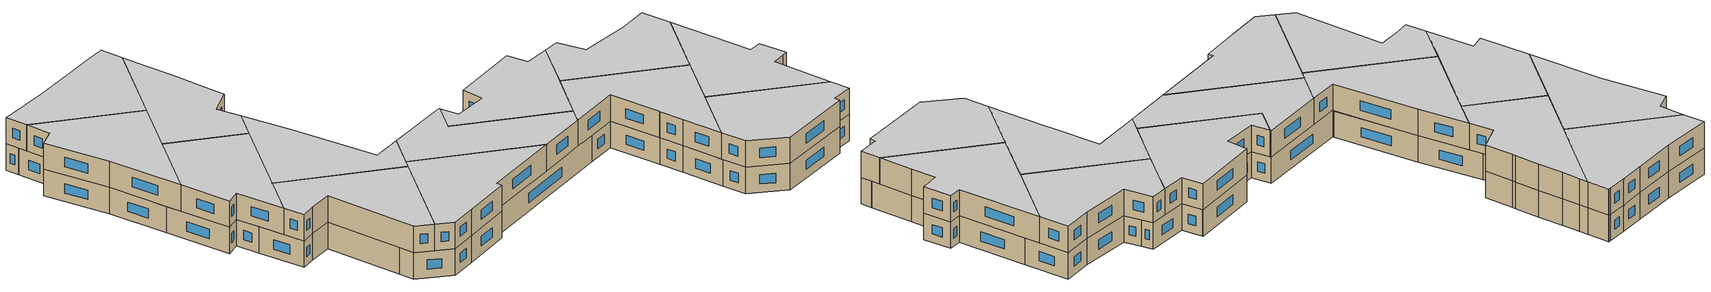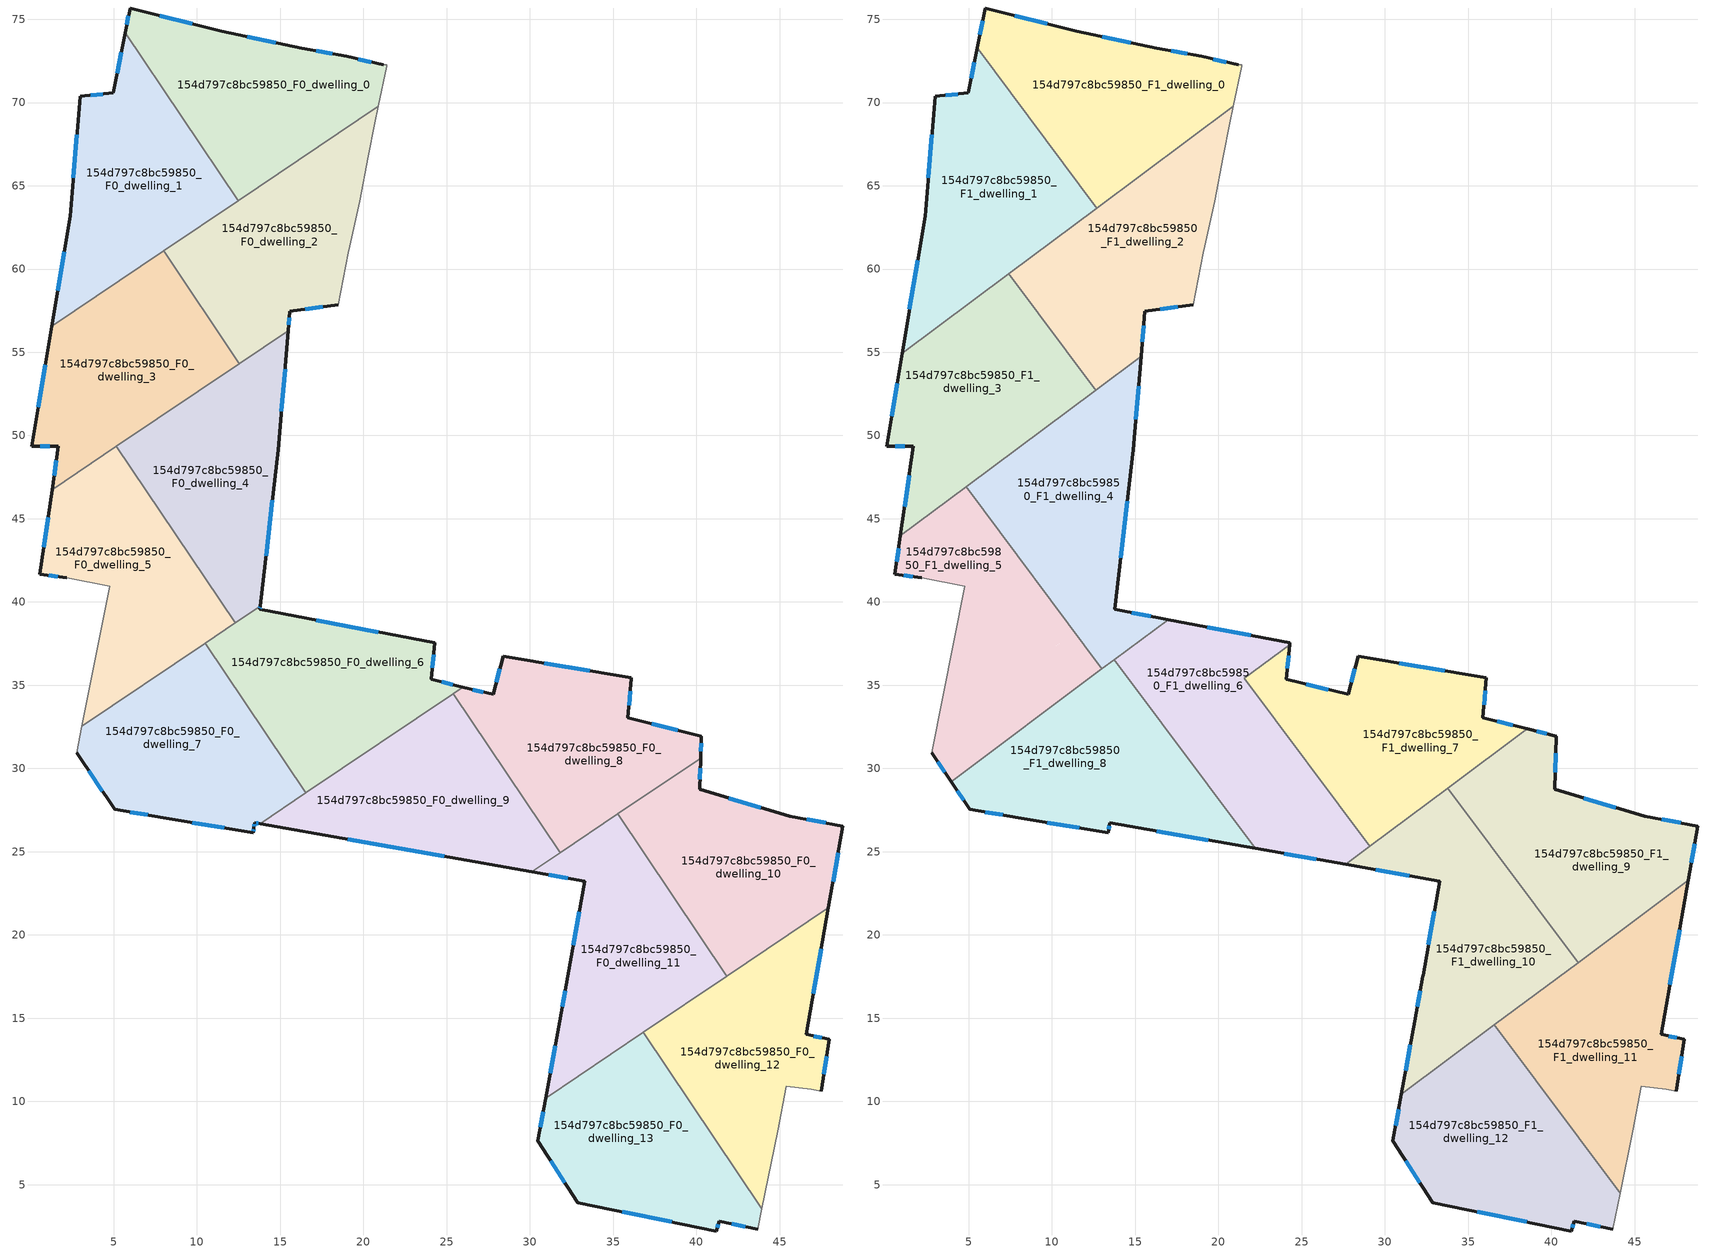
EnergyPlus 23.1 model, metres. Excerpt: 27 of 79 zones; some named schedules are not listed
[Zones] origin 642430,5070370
154d797c8bc59850_F0_dwelling_0
 floor ground (EU_floor_Construction): 21.4,72.27 21.4,72.17 20.9,69.76 12.49,64.11 5.7,74.2 5.99,75.68 11.49,74.28 16.29,73.27 18.99,72.77 21.2,72.27 z0
 wall outside (EU_wall_Construction): 21.2,72.27 18.99,72.77 16.29,73.27 11.49,74.28 5.99,75.68 5.7,74.2 z0:3
 wall adiabatic (EU_wall_Construction): 20.9,69.76 21.4,72.17 21.4,72.27 21.2,72.27 z0:3
 wall to 154d797c8bc59850_F0_dwelling_1 (EU_wall_Construction): 5.7,74.2 12.49,64.11 z0:3
 wall to 154d797c8bc59850_F0_dwelling_2 (EU_wall_Construction): 12.49,64.11 20.9,69.76 z0:3
 window (EU_Window_Construction): 5.89,75.2 5.79,74.68 / 9.72,74.73 7.76,75.23 / 14.74,73.6 13.04,73.95 / 18.12,72.93 17.16,73.11 / 20.49,72.43 19.7,72.61 z0.97:2.03
154d797c8bc59850_F0_dwelling_1
 floor ground (EU_floor_Construction): 5.7,74.2 12.49,64.11 1.28,56.56 2.38,63.17 2.98,70.37 4.98,70.57 z0
 wall outside (EU_wall_Construction): 5.7,74.2 4.98,70.57 2.98,70.37 2.38,63.17 1.28,56.56 z0:3
 wall to 154d797c8bc59850_F0_dwelling_3 (EU_wall_Construction): 1.28,56.56 8,61.08 z0:3
 wall to 154d797c8bc59850_F0_dwelling_2 (EU_wall_Construction): 8,61.08 12.49,64.11 z0:3
 window (EU_Window_Construction): 2.02,61.04 1.63,58.69 / 2.79,68.05 2.57,65.49 / 4.34,70.51 3.63,70.44 / 5.47,73.03 5.21,71.74 z0.97:2.03
154d797c8bc59850_F0_dwelling_10
 floor ground (EU_floor_Construction): 48.8,26.53 47.94,21.62 41.83,17.51 35.27,27.27 40.26,30.62 40.2,28.74 45.6,27.13 z0
 wall outside (EU_wall_Construction): 47.94,21.62 48.8,26.53 45.6,27.13 40.2,28.74 40.26,30.62 z0:3
 wall to 154d797c8bc59850_F0_dwelling_11 (EU_wall_Construction): 35.27,27.27 41.83,17.51 z0:3
 wall to 154d797c8bc59850_F0_dwelling_8 (EU_wall_Construction): 40.26,30.62 35.27,27.27 z0:3
 wall to 154d797c8bc59850_F0_dwelling_12 (EU_wall_Construction): 41.83,17.51 47.94,21.62 z0:3
 window (EU_Window_Construction): 40.22,29.34 40.24,30.01 / 43.86,27.65 41.94,28.22 / 47.77,26.72 46.63,26.94 / 48.22,23.2 48.52,24.95 z0.97:2.03
154d797c8bc59850_F0_dwelling_11
 floor ground (EU_floor_Construction): 35.27,27.27 41.83,17.51 30.95,10.19 31.79,14.83 32.29,17.53 33.29,23.23 30.11,23.79 z0
 wall outside (EU_wall_Construction): 30.11,23.79 33.29,23.23 32.29,17.53 31.79,14.83 30.95,10.19 z0:3
 wall to 154d797c8bc59850_F0_dwelling_9 (EU_wall_Construction): 31.81,24.94 30.11,23.79 z0:3
 wall to 154d797c8bc59850_F0_dwelling_13 (EU_wall_Construction): 30.95,10.19 36.82,14.14 z0:3
 wall to 154d797c8bc59850_F0_dwelling_8 (EU_wall_Construction): 35.27,27.27 31.81,24.94 z0:3
 wall to 154d797c8bc59850_F0_dwelling_12 (EU_wall_Construction): 36.82,14.14 41.83,17.51 z0:3
 window (EU_Window_Construction): 32.13,16.66 31.95,15.7 / 32.97,21.39 32.61,19.37 / 31.14,23.61 32.27,23.41 / 31.52,13.33 31.22,11.69 z0.97:2.03
154d797c8bc59850_F0_dwelling_12
 floor ground (EU_floor_Construction): 47.94,21.62 46.6,14.02 48,13.72 47.5,10.62 46.9,10.72 45.4,10.92 44.9,8.22 43.95,3.55 36.82,14.14 z0
 wall outside (EU_wall_Construction): 47.5,10.62 48,13.72 46.6,14.02 47.94,21.62 z0:3
 wall adiabatic (EU_wall_Construction): 43.95,3.55 44.9,8.22 45.4,10.92 46.9,10.72 47.5,10.62 z0:3
 wall to 154d797c8bc59850_F0_dwelling_13 (EU_wall_Construction): 36.82,14.14 43.95,3.55 z0:3
 window (EU_Window_Construction): 47.03,16.47 47.51,19.17 / 47.55,13.82 47.05,13.92 / 47.66,11.62 47.84,12.72 z0.97:2.03
154d797c8bc59850_F0_dwelling_13
 floor ground (EU_floor_Construction): 36.82,14.14 43.95,3.55 43.69,2.31 41.39,2.82 41.19,2.21 32.89,3.92 30.48,7.62 30.95,10.19 z0
 wall outside (EU_wall_Construction): 30.95,10.19 30.48,7.62 32.89,3.92 41.19,2.21 41.39,2.82 43.69,2.31 z0:3
 wall adiabatic (EU_wall_Construction): 43.69,2.31 43.95,3.55 z0:3
 window (EU_Window_Construction): 41.26,2.41 41.33,2.62 / 35.56,3.37 38.51,2.76 / 31.26,6.43 32.11,5.11 / 30.8,9.36 30.63,8.45 / 42.13,2.65 42.95,2.48 z0.97:2.03
154d797c8bc59850_F0_dwelling_2
 floor ground (EU_floor_Construction): 20.9,69.76 20.69,68.77 20.29,66.77 19.79,64.07 19.19,61.36 19.09,60.96 18.49,57.86 15.59,57.46 15.49,56.29 12.55,54.31 8,61.08 z0
 wall outside (EU_wall_Construction): 15.49,56.29 15.59,57.46 18.49,57.86 z0:3
 wall adiabatic (EU_wall_Construction): 18.49,57.86 19.09,60.96 19.19,61.36 19.79,64.07 20.29,66.77 20.69,68.77 20.9,69.76 z0:3
 wall to 154d797c8bc59850_F0_dwelling_3 (EU_wall_Construction): 8,61.08 12.55,54.31 z0:3
 wall to 154d797c8bc59850_F0_dwelling_4 (EU_wall_Construction): 12.55,54.31 15.49,56.29 z0:3
 window (EU_Window_Construction): 16.52,57.59 17.55,57.73 / 15.52,56.67 15.56,57.08 z0.97:2.03
154d797c8bc59850_F0_dwelling_3
 floor ground (EU_floor_Construction): 8,61.08 12.55,54.31 1.3,46.74 1.68,49.36 0.07,49.36 1.28,56.56 z0
 wall outside (EU_wall_Construction): 1.28,56.56 0.07,49.36 1.68,49.36 1.3,46.74 z0:3
 wall to 154d797c8bc59850_F0_dwelling_5 (EU_wall_Construction): 1.3,46.74 5.17,49.35 z0:3
 wall to 154d797c8bc59850_F0_dwelling_4 (EU_wall_Construction): 5.17,49.35 12.55,54.31 z0:3
 window (EU_Window_Construction): 1.56,48.52 1.42,47.59 / 0.59,49.36 1.16,49.36 / 0.89,54.24 0.46,51.68 z0.97:2.03
154d797c8bc59850_F0_dwelling_4
 floor ground (EU_floor_Construction): 15.49,56.29 14.89,49.16 13.81,39.75 12.3,38.74 5.17,49.35 z0
 wall outside (EU_wall_Construction): 13.81,39.75 14.89,49.16 15.49,56.29 z0:3
 wall to 154d797c8bc59850_F0_dwelling_5 (EU_wall_Construction): 5.17,49.35 12.3,38.74 z0:3
 wall to 154d797c8bc59850_F0_dwelling_6 (EU_wall_Construction): 12.3,38.74 13.81,39.75 z0:3
 window (EU_Window_Construction): 14.15,42.79 14.54,46.12 / 15.08,51.46 15.29,53.99 z0.97:2.03
154d797c8bc59850_F0_dwelling_5
 floor ground (EU_floor_Construction): 5.17,49.35 12.3,38.74 3.09,32.55 4.78,40.95 2.17,41.45 0.57,41.65 1.3,46.74 z0
 wall outside (EU_wall_Construction): 1.3,46.74 0.57,41.65 2.17,41.45 z0:3
 wall adiabatic (EU_wall_Construction): 2.17,41.45 4.78,40.95 3.09,32.55 z0:3
 wall to 154d797c8bc59850_F0_dwelling_7 (EU_wall_Construction): 3.09,32.55 10.49,37.53 z0:3
 wall to 154d797c8bc59850_F0_dwelling_6 (EU_wall_Construction): 10.49,37.53 12.3,38.74 z0:3
 window (EU_Window_Construction): 1.07,45.1 0.81,43.29 / 1.09,41.59 1.66,41.52 z0.97:2.03
154d797c8bc59850_F0_dwelling_6
 floor ground (EU_floor_Construction): 24.29,37.54 24.09,35.34 25.98,34.88 16.55,28.53 10.49,37.53 13.81,39.75 13.78,39.55 z0
 wall outside (EU_wall_Construction): 25.98,34.88 24.09,35.34 24.29,37.54 13.78,39.55 13.81,39.75 z0:3
 wall to 154d797c8bc59850_F0_dwelling_7 (EU_wall_Construction): 10.49,37.53 16.55,28.53 z0:3
 wall to 154d797c8bc59850_F0_dwelling_9 (EU_wall_Construction): 16.55,28.53 25.39,34.48 z0:3
 wall to 154d797c8bc59850_F0_dwelling_8 (EU_wall_Construction): 25.39,34.48 25.98,34.88 z0:3
 window (EU_Window_Construction): 20.9,38.19 17.17,38.9 / 24.15,36.05 24.22,36.84 / 25.37,35.03 24.7,35.2 / 13.79,39.62 13.8,39.69 z0.97:2.03
154d797c8bc59850_F0_dwelling_7
 floor ground (EU_floor_Construction): 10.49,37.53 16.55,28.53 13.8,26.68 13.48,26.74 13.43,26.43 13.38,26.14 7.97,27.04 5.07,27.54 2.77,30.95 3.09,32.55 z0
 wall outside (EU_wall_Construction): 2.77,30.95 5.07,27.54 7.97,27.04 13.38,26.14 13.43,26.43 13.48,26.74 13.8,26.68 z0:3
 wall adiabatic (EU_wall_Construction): 3.09,32.55 2.77,30.95 z0:3
 wall to 154d797c8bc59850_F0_dwelling_9 (EU_wall_Construction): 13.8,26.68 16.54,28.53 z0:3
 window (EU_Window_Construction): 13.58,26.72 13.69,26.7 / 13.44,26.53 13.46,26.64 / 13.39,26.23 13.41,26.34 / 9.72,26.75 11.63,26.43 / 6.01,27.38 7.04,27.2 / 3.51,29.85 4.33,28.64 z0.97:2.03
154d797c8bc59850_F0_dwelling_8
 floor ground (EU_floor_Construction): 36.1,35.44 36.09,35.38 35.9,33.04 40.3,31.94 40.26,30.62 31.81,24.94 25.39,34.48 25.98,34.88 27.79,34.44 28.39,36.74 z0
 wall outside (EU_wall_Construction): 40.26,30.62 40.3,31.94 35.9,33.04 36.09,35.38 36.1,35.44 28.39,36.74 27.79,34.44 25.98,34.88 z0:3
 wall to 154d797c8bc59850_F0_dwelling_9 (EU_wall_Construction): 25.39,34.48 31.81,24.94 z0:3
 window (EU_Window_Construction): 35.96,33.79 36.03,34.62 / 38.88,32.29 37.32,32.68 / 40.27,31.04 40.29,31.51 / 27.21,34.58 26.57,34.74 / 28.2,36 27.98,35.18 / 33.61,35.86 30.88,36.32 z0.97:2.03
154d797c8bc59850_F0_dwelling_9
 floor ground (EU_floor_Construction): 25.39,34.48 31.81,24.94 30.11,23.79 13.8,26.68 z0
 wall outside (EU_wall_Construction): 13.8,26.68 30.11,23.79 z0:3
 window (EU_Window_Construction): 19.06,25.75 24.85,24.73 z0.97:2.03
154d797c8bc59850_F1_dwelling_0
 floor to 154d797c8bc59850_F0_dwelling_0 (EU_floor_Construction): 21.4,72.27 21.4,72.17 20.9,69.77 20.78,69.69 12.49,64.11 5.7,74.2 5.99,75.68 11.49,74.28 16.29,73.27 18.99,72.77 21.2,72.27 z3
 floor to 154d797c8bc59850_F0_dwelling_1 (EU_floor_Construction): 5.7,74.2 12.49,64.11 12.41,64.05 5.52,73.29 z3
 floor to 154d797c8bc59850_F0_dwelling_2 (EU_floor_Construction): 20.78,69.69 12.7,63.66 12.41,64.05 z3
 wall outside (EU_wall_Construction): 21.2,72.27 18.99,72.77 16.29,73.27 11.49,74.28 5.99,75.68 5.52,73.29 z3:6
 wall adiabatic (EU_wall_Construction): 20.9,69.77 21.4,72.17 21.4,72.27 21.2,72.27 z3:6
 wall to 154d797c8bc59850_F1_dwelling_1 (EU_wall_Construction): 5.52,73.29 12.7,63.66 z3:6
 wall to 154d797c8bc59850_F1_dwelling_2 (EU_wall_Construction): 12.7,63.66 20.9,69.77 z3:6
 window (EU_Window_Construction): 5.83,74.91 5.67,74.06 / 9.72,74.73 7.76,75.23 / 14.74,73.6 13.04,73.95 / 18.12,72.93 17.16,73.11 / 20.49,72.43 19.7,72.61 z3.97:5.03
 ceiling to 154d797c8bc59850_F2_dwelling_0 (EU_floor_Construction): 20.9,69.77 21.4,72.17 21.4,72.27 21.2,72.27 18.99,72.77 16.29,73.27 11.49,74.28 5.99,75.68 5.52,73.29 12.7,63.66 z6
154d797c8bc59850_F1_dwelling_1
 floor to 154d797c8bc59850_F0_dwelling_1 (EU_floor_Construction): 5.52,73.29 12.41,64.05 1.28,56.56 2.38,63.17 2.98,70.37 4.98,70.57 z3
 floor to 154d797c8bc59850_F0_dwelling_3 (EU_floor_Construction): 8,61.08 8.42,60.46 1,54.93 1.28,56.56 z3
 floor to 154d797c8bc59850_F0_dwelling_2 (EU_floor_Construction): 12.41,64.05 12.7,63.66 8.42,60.46 8,61.08 z3
 wall outside (EU_wall_Construction): 5.52,73.29 4.98,70.57 2.98,70.37 2.38,63.17 1,54.93 z3:6
 wall to 154d797c8bc59850_F1_dwelling_3 (EU_wall_Construction): 1,54.93 7.42,59.71 z3:6
 wall to 154d797c8bc59850_F1_dwelling_2 (EU_wall_Construction): 7.42,59.71 12.7,63.65 z3:6
 window (EU_Window_Construction): 2.79,68.05 2.57,65.49 / 4.34,70.51 3.63,70.44 / 5.35,72.41 5.16,71.45 / 1.94,60.51 1.45,57.58 z3.97:5.03
 ceiling to 154d797c8bc59850_F2_dwelling_1 (EU_floor_Construction): 12.7,63.66 5.52,73.29 4.98,70.57 2.98,70.37 2.38,63.17 1,54.93 z6
154d797c8bc59850_F1_dwelling_10
 floor to 154d797c8bc59850_F0_dwelling_11 (EU_floor_Construction): 38.28,22.79 41.39,18.18 30.99,10.42 31.79,14.83 32.29,17.53 32.3,17.58 33.29,23.23 30.11,23.79 35.05,27.12 z3
 floor to 154d797c8bc59850_F0_dwelling_10 (EU_floor_Construction): 38.28,22.79 41.6,18.34 41.39,18.18 z3
 floor to 154d797c8bc59850_F0_dwelling_8 (EU_floor_Construction): 33.79,28.82 35.05,27.12 31.81,24.94 30.73,26.54 z3
 floor to 154d797c8bc59850_F0_dwelling_9 (EU_floor_Construction): 30.73,26.54 31.81,24.94 30.11,23.79 27.64,24.23 z3
 wall outside (EU_wall_Construction): 27.64,24.23 33.29,23.23 32.3,17.58 32.29,17.53 31.79,14.83 30.99,10.42 z3:6
 wall to 154d797c8bc59850_F1_dwelling_9 (EU_wall_Construction): 41.6,18.34 33.79,28.82 z3:6
 wall to 154d797c8bc59850_F1_dwelling_7 (EU_wall_Construction): 33.79,28.82 29.09,25.31 z3:6
 wall to 154d797c8bc59850_F1_dwelling_12 (EU_wall_Construction): 30.99,10.42 36.58,14.59 z3:6
 wall to 154d797c8bc59850_F1_dwelling_6 (EU_wall_Construction): 29.09,25.31 27.64,24.23 z3:6
 wall to 154d797c8bc59850_F1_dwelling_11 (EU_wall_Construction): 36.58,14.59 41.6,18.34 z3:6
 window (EU_Window_Construction): 32.13,16.66 31.95,15.7 / 32.97,21.41 32.62,19.4 / 29.46,23.91 31.47,23.55 / 31.53,13.41 31.25,11.84 z3.97:5.03
 ceiling to 154d797c8bc59850_F2_dwelling_10 (EU_floor_Construction): 41.6,18.34 33.79,28.82 27.64,24.23 33.29,23.23 32.3,17.58 32.29,17.53 31.79,14.83 30.99,10.42 z6
154d797c8bc59850_F1_dwelling_11
 floor to 154d797c8bc59850_F0_dwelling_12 (EU_floor_Construction): 47.94,21.62 46.6,14.02 48,13.72 47.5,10.62 46.9,10.72 45.4,10.92 44.9,8.22 44.13,4.47 36.88,14.18 z3
 floor to 154d797c8bc59850_F0_dwelling_10 (EU_floor_Construction): 48.23,23.29 47.94,21.62 41.83,17.51 41.39,18.18 z3
 floor to 154d797c8bc59850_F0_dwelling_11 (EU_floor_Construction): 41.39,18.18 41.83,17.51 36.88,14.18 36.58,14.59 z3
 wall outside (EU_wall_Construction): 47.5,10.62 48,13.72 46.6,14.02 48.23,23.29 z3:6
 wall adiabatic (EU_wall_Construction): 44.13,4.47 44.9,8.22 45.4,10.92 46.9,10.72 47.5,10.62 z3:6
 wall to 154d797c8bc59850_F1_dwelling_12 (EU_wall_Construction): 36.58,14.59 44.13,4.47 z3:6
 wall to 154d797c8bc59850_F1_dwelling_9 (EU_wall_Construction): 48.23,23.29 41.61,18.34 z3:6
 window (EU_Window_Construction): 47.12,17.01 47.7,20.3 / 47.55,13.82 47.05,13.92 / 47.66,11.62 47.84,12.72 z3.97:5.03
 ceiling to 154d797c8bc59850_F2_dwelling_11 (EU_floor_Construction): 44.13,4.47 44.9,8.22 45.4,10.92 46.9,10.72 47.5,10.62 48,13.72 46.6,14.02 48.23,23.29 36.58,14.59 z6
154d797c8bc59850_F1_dwelling_12
 floor to 154d797c8bc59850_F0_dwelling_13 (EU_floor_Construction): 36.82,14.14 43.95,3.55 43.69,2.31 41.39,2.82 41.19,2.21 32.89,3.92 30.48,7.62 30.95,10.19 z3
 floor to 154d797c8bc59850_F0_dwelling_11 (EU_floor_Construction): 36.58,14.59 36.88,14.18 30.95,10.19 30.99,10.42 z3
 floor to 154d797c8bc59850_F0_dwelling_12 (EU_floor_Construction): 36.88,14.18 44.13,4.47 43.95,3.55 36.82,14.14 z3
 wall outside (EU_wall_Construction): 30.99,10.42 30.48,7.62 32.89,3.92 41.19,2.21 41.39,2.82 43.69,2.31 z3:6
 wall adiabatic (EU_wall_Construction): 43.69,2.31 44.13,4.47 z3:6
 window (EU_Window_Construction): 41.26,2.41 41.33,2.62 / 35.56,3.37 38.51,2.76 / 31.26,6.43 32.11,5.11 / 30.83,9.52 30.65,8.52 / 42.13,2.65 42.95,2.48 z3.97:5.03
 ceiling to 154d797c8bc59850_F2_dwelling_12 (EU_floor_Construction): 43.69,2.31 44.13,4.47 36.58,14.59 30.99,10.42 30.48,7.62 32.89,3.92 41.19,2.21 41.39,2.82 z6
154d797c8bc59850_F1_dwelling_2
 floor to 154d797c8bc59850_F0_dwelling_2 (EU_floor_Construction): 20.9,69.76 20.69,68.77 20.29,66.77 19.79,64.07 19.19,61.36 19.09,60.96 18.49,57.86 15.59,57.46 15.49,56.29 12.55,54.31 8.42,60.46 20.78,69.69 z3
 floor to 154d797c8bc59850_F0_dwelling_3 (EU_floor_Construction): 8.42,60.46 12.55,54.31 11.82,53.82 7.42,59.71 z3
 floor to 154d797c8bc59850_F0_dwelling_4 (EU_floor_Construction): 15.49,56.29 15.36,54.76 12.64,52.72 11.82,53.82 z3
 wall outside (EU_wall_Construction): 15.36,54.76 15.59,57.46 18.49,57.86 z3:6
 wall adiabatic (EU_wall_Construction): 18.49,57.86 19.09,60.96 19.19,61.36 19.79,64.07 20.29,66.77 20.69,68.77 20.9,69.77 z3:6
 wall to 154d797c8bc59850_F1_dwelling_3 (EU_wall_Construction): 7.42,59.71 12.64,52.72 z3:6
 wall to 154d797c8bc59850_F1_dwelling_4 (EU_wall_Construction): 12.64,52.72 15.36,54.76 z3:6
 window (EU_Window_Construction): 16.52,57.59 17.55,57.73 / 15.43,55.63 15.51,56.59 z3.97:5.03
 ceiling to 154d797c8bc59850_F2_dwelling_2 (EU_floor_Construction): 18.49,57.86 19.09,60.96 19.19,61.36 19.79,64.07 20.29,66.77 20.69,68.77 20.9,69.77 7.42,59.71 12.64,52.72 15.36,54.76 15.59,57.46 z6
154d797c8bc59850_F1_dwelling_3
 floor to 154d797c8bc59850_F0_dwelling_3 (EU_floor_Construction): 7.42,59.71 11.82,53.82 1.3,46.74 1.68,49.36 0.07,49.36 1,54.93 z3
 floor to 154d797c8bc59850_F0_dwelling_5 (EU_floor_Construction): 5.17,49.35 6.15,47.89 0.91,43.97 1.3,46.74 z3
 floor to 154d797c8bc59850_F0_dwelling_4 (EU_floor_Construction): 11.82,53.82 12.64,52.72 6.15,47.89 5.17,49.35 z3
 wall outside (EU_wall_Construction): 1,54.93 0.07,49.36 1.68,49.36 0.91,43.97 z3:6
 wall to 154d797c8bc59850_F1_dwelling_5 (EU_wall_Construction): 0.91,43.97 4.85,46.91 z3:6
 wall to 154d797c8bc59850_F1_dwelling_4 (EU_wall_Construction): 4.85,46.92 12.64,52.72 z3:6
 window (EU_Window_Construction): 1.43,47.62 1.15,45.71 / 0.59,49.36 1.16,49.36 / 0.7,53.13 0.37,51.16 z3.97:5.03
 ceiling to 154d797c8bc59850_F2_dwelling_3 (EU_floor_Construction): 12.64,52.72 7.42,59.71 1,54.93 0.07,49.36 1.68,49.36 0.91,43.97 z6
154d797c8bc59850_F1_dwelling_4
 floor to 154d797c8bc59850_F0_dwelling_4 (EU_floor_Construction): 15.36,54.76 14.89,49.16 13.81,39.75 12.3,38.74 6.15,47.89 z3
 floor to 154d797c8bc59850_F0_dwelling_5 (EU_floor_Construction): 6.15,47.89 12.3,38.74 11.4,38.14 4.85,46.91 z3
 floor to 154d797c8bc59850_F0_dwelling_6 (EU_floor_Construction): 16.98,38.94 13.01,35.98 11.4,38.14 13.81,39.75 13.78,39.55 z3
 wall outside (EU_wall_Construction): 16.98,38.94 13.78,39.55 14.89,49.16 15.36,54.76 z3:6
 wall to 154d797c8bc59850_F1_dwelling_5 (EU_wall_Construction): 4.85,46.92 13.01,35.98 z3:6
 wall to 154d797c8bc59850_F1_dwelling_6 (EU_wall_Construction): 13.76,36.54 16.98,38.94 z3:6
 wall to 154d797c8bc59850_F1_dwelling_8 (EU_wall_Construction): 13.01,35.98 13.76,36.54 z3:6
 window (EU_Window_Construction): 14.14,42.65 14.53,46.06 / 15.95,39.14 14.81,39.35 / 15.04,50.96 15.21,52.95 z3.97:5.03
 ceiling to 154d797c8bc59850_F2_dwelling_4 (EU_floor_Construction): 16.98,38.94 13.78,39.55 14.89,49.16 15.36,54.76 4.85,46.92 13.01,35.98 z6
154d797c8bc59850_F1_dwelling_5
 floor to 154d797c8bc59850_F0_dwelling_5 (EU_floor_Construction): 4.85,46.92 11.4,38.14 3.09,32.55 4.78,40.95 2.17,41.45 0.57,41.65 0.91,43.97 z3
 floor to 154d797c8bc59850_F0_dwelling_7 (EU_floor_Construction): 10.49,37.53 12.03,35.25 3.94,29.21 2.77,30.95 3.09,32.55 z3
 floor to 154d797c8bc59850_F0_dwelling_6 (EU_floor_Construction): 11.4,38.14 13.01,35.98 12.03,35.25 10.49,37.53 z3
 wall outside (EU_wall_Construction): 0.91,43.97 0.57,41.65 2.17,41.45 / 2.77,30.95 3.94,29.21 z3:6
 wall adiabatic (EU_wall_Construction): 2.17,41.45 4.78,40.95 2.77,30.95 z3:6
 wall to 154d797c8bc59850_F1_dwelling_8 (EU_wall_Construction): 3.94,29.21 13.01,35.98 z3:6
 window (EU_Window_Construction): 1.09,41.59 1.66,41.52 / 0.8,43.22 0.68,42.4 / 3.15,30.39 3.57,29.77 z3.97:5.03
 ceiling to 154d797c8bc59850_F2_dwelling_5 (EU_floor_Construction): 13.01,35.98 4.85,46.92 0.91,43.97 0.57,41.65 2.17,41.45 4.78,40.95 2.77,30.95 3.94,29.21 z6
154d797c8bc59850_F1_dwelling_6
 floor to 154d797c8bc59850_F0_dwelling_6 (EU_floor_Construction): 24.29,37.54 24.28,37.43 21.56,35.4 23.3,33.07 18.66,29.96 13.76,36.54 16.98,38.94 z3
 floor to 154d797c8bc59850_F0_dwelling_9 (EU_floor_Construction): 23.3,33.07 29.09,25.31 27.64,24.23 22.22,25.19 18.66,29.96 z3
 wall outside (EU_wall_Construction): 24.28,37.43 24.29,37.54 16.98,38.94 / 22.22,25.19 27.64,24.23 z3:6
 wall to 154d797c8bc59850_F1_dwelling_7 (EU_wall_Construction): 29.09,25.31 21.56,35.4 24.28,37.43 z3:6
 wall to 154d797c8bc59850_F1_dwelling_8 (EU_wall_Construction): 13.76,36.54 22.22,25.19 z3:6
 window (EU_Window_Construction): 21.93,37.99 19.34,38.49 / 23.97,24.88 25.89,24.54 z3.97:5.03
 ceiling to 154d797c8bc59850_F2_dwelling_6 (EU_floor_Construction): 29.09,25.31 21.56,35.4 24.28,37.43 24.29,37.54 16.98,38.94 13.76,36.54 22.22,25.19 27.64,24.23 z6
154d797c8bc59850_F1_dwelling_7
 floor to 154d797c8bc59850_F0_dwelling_8 (EU_floor_Construction): 36.1,35.44 35.9,33.04 38.55,32.37 30.73,26.54 25.39,34.48 25.98,34.88 27.79,34.44 28.39,36.74 z3
 floor to 154d797c8bc59850_F0_dwelling_9 (EU_floor_Construction): 25.39,34.48 30.73,26.54 29.09,25.31 23.3,33.07 z3
 floor to 154d797c8bc59850_F0_dwelling_6 (EU_floor_Construction): 24.28,37.43 24.09,35.34 25.98,34.88 23.3,33.07 21.56,35.4 z3
 wall outside (EU_wall_Construction): 38.55,32.37 35.9,33.04 36.1,35.44 28.39,36.74 27.79,34.44 24.09,35.34 24.28,37.43 z3:6
 wall to 154d797c8bc59850_F1_dwelling_9 (EU_wall_Construction): 33.79,28.82 38.55,32.37 z3:6
 window (EU_Window_Construction): 35.96,33.81 36.03,34.67 / 37.69,32.59 36.75,32.82 / 24.15,36.02 24.22,36.76 / 26.6,34.73 25.28,35.05 / 28.2,36 27.98,35.18 / 33.61,35.86 30.88,36.32 z3.97:5.03
 ceiling to 154d797c8bc59850_F2_dwelling_7 (EU_floor_Construction): 38.55,32.37 35.9,33.04 36.1,35.44 28.39,36.74 27.79,34.44 24.09,35.34 24.28,37.43 21.56,35.4 29.09,25.31 z6
154d797c8bc59850_F1_dwelling_8
 floor to 154d797c8bc59850_F0_dwelling_7 (EU_floor_Construction): 12.03,35.25 16.55,28.53 13.8,26.68 13.48,26.74 13.43,26.43 13.38,26.14 7.97,27.04 5.07,27.54 3.94,29.21 z3
 floor to 154d797c8bc59850_F0_dwelling_6 (EU_floor_Construction): 13.76,36.54 18.66,29.96 16.55,28.53 12.03,35.25 z3
 floor to 154d797c8bc59850_F0_dwelling_9 (EU_floor_Construction): 18.66,29.96 22.22,25.19 13.8,26.68 z3
 wall outside (EU_wall_Construction): 3.94,29.21 5.07,27.54 7.97,27.04 13.38,26.14 13.48,26.74 22.22,25.19 z3:6
 window (EU_Window_Construction): 9.72,26.75 11.63,26.43 / 6.01,27.38 7.04,27.2 / 4.31,28.67 4.71,28.08 / 16.3,26.24 19.4,25.69 / 13.41,26.33 13.45,26.55 z3.97:5.03
 ceiling to 154d797c8bc59850_F2_dwelling_8 (EU_floor_Construction): 22.22,25.19 13.76,36.54 3.94,29.21 5.07,27.54 7.97,27.04 13.38,26.14 13.48,26.74 z6
154d797c8bc59850_F1_dwelling_9
 floor to 154d797c8bc59850_F0_dwelling_10 (EU_floor_Construction): 48.8,26.53 48.23,23.29 41.6,18.34 38.28,22.79 35.27,27.27 40.26,30.62 40.2,28.74 45.6,27.13 z3
 floor to 154d797c8bc59850_F0_dwelling_8 (EU_floor_Construction): 40.3,31.94 40.26,30.62 35.06,27.12 33.79,28.82 38.55,32.37 z3
 floor to 154d797c8bc59850_F0_dwelling_11 (EU_floor_Construction): 35.27,27.27 38.28,22.79 35.06,27.12 z3
 wall outside (EU_wall_Construction): 48.23,23.29 48.8,26.53 45.6,27.13 40.2,28.74 40.3,31.94 38.55,32.37 z3:6
 window (EU_Window_Construction): 39.73,32.08 39.11,32.23 / 40.23,29.77 40.27,30.9 / 43.86,27.65 41.94,28.22 / 47.77,26.72 46.63,26.94 / 48.42,24.33 48.62,25.48 z3.97:5.03
 ceiling to 154d797c8bc59850_F2_dwelling_9 (EU_floor_Construction): 48.23,23.29 48.8,26.53 45.6,27.13 40.2,28.74 40.3,31.94 38.55,32.37 33.79,28.82 41.6,18.34 z6
[Building]
EU S2 Campaign: North Axis=0; Terrain=City; Solar Distribution=FullExterior
[Site:Location]
Lyon-Bron: Latitude=45.75; Longitude=5; Time Zone=1; Elevation=198
[SizingPeriod:WeatherFileDays]
AnnualSizingPeriod: Begin Month=1; Begin Day of Month=1; End Month=12; End Day of Month=31; Day of Week for Start Day=Monday; Use Weather File Daylight Saving Period=No; Use Weather File Rain and Snow Indicators=No
[MATERIAL]
EU_InternalMass_Material: Roughness=MediumRough; Thickness=0.1; Conductivity=1; Density=1800; Specific Heat=900; Thermal Absorptance=0.9; Solar Absorptance=0.7; Visible Absorptance=0.7
[MATERIAL:NOMASS] Roughness=MediumRough; Thermal Absorptance=0.9; Solar Absorptance=0.7; Visible Absorptance=0.7
Name | Thermal Resistance
EU_wall_NoMass | 1.1366
EU_floor_NoMass | 1.85445
[WINDOWMATERIAL:SIMPLEGLAZINGSYSTEM]
EU_Window_SimpleGlazing: UFactor=2.60161; Solar Heat Gain Coefficient=0.76; Visible Transmittance=0.76
[CONSTRUCTION]
EU_wall_Construction: EU_wall_NoMass
EU_floor_Construction: EU_floor_NoMass
EU_Window_Construction: EU_Window_SimpleGlazing
EU_InternalMass_Construction: EU_InternalMass_Material
[ZONE] Type=1; Multiplier=1; Ceiling Height=autocalculate; Floor Area=autocalculate; Part of Total Floor Area=Yes
Name | Volume
154d797c8bc59850_F0_dwelling_0 | 276.448
154d797c8bc59850_F1_dwelling_0 | 297.719
154d797c8bc59850_F0_dwelling_1 | 276.496
154d797c8bc59850_F1_dwelling_1 | 297.736
154d797c8bc59850_F0_dwelling_10 | 276.487
154d797c8bc59850_F1_dwelling_10 | 297.745
154d797c8bc59850_F0_dwelling_11 | 276.468
154d797c8bc59850_F1_dwelling_11 | 297.742
154d797c8bc59850_F0_dwelling_12 | 276.451
154d797c8bc59850_F1_dwelling_12 | 297.713
154d797c8bc59850_F0_dwelling_13 | 276.497
154d797c8bc59850_F0_dwelling_2 | 276.773
154d797c8bc59850_F1_dwelling_2 | 297.76
154d797c8bc59850_F0_dwelling_3 | 276.782
154d797c8bc59850_F1_dwelling_3 | 297.743
154d797c8bc59850_F0_dwelling_4 | 276.152
154d797c8bc59850_F1_dwelling_4 | 297.748
154d797c8bc59850_F0_dwelling_5 | 276.168
154d797c8bc59850_F1_dwelling_5 | 297.727
154d797c8bc59850_F0_dwelling_6; 154d797c8bc59850_F0_dwelling_8 | 276.469
154d797c8bc59850_F1_dwelling_6; 154d797c8bc59850_F1_dwelling_9 | 297.732
154d797c8bc59850_F0_dwelling_7 | 276.486
154d797c8bc59850_F1_dwelling_7 | 297.722
154d797c8bc59850_F1_dwelling_8 | 297.724
154d797c8bc59850_F0_dwelling_9 | 276.459
[INTERNALMASS] Construction=EU_InternalMass_Construction
Name | Zone or ZoneList | Surface Area
154d797c8bc59850_F0_dwelling_0_EU_InternalMass | 154d797c8bc59850_F0_dwelling_0 | 92.1498
154d797c8bc59850_F0_dwelling_1_EU_InternalMass | 154d797c8bc59850_F0_dwelling_1 | 92.1699
154d797c8bc59850_F0_dwelling_2_EU_InternalMass | 154d797c8bc59850_F0_dwelling_2 | 92.2578
154d797c8bc59850_F0_dwelling_3_EU_InternalMass | 154d797c8bc59850_F0_dwelling_3 | 92.2592
154d797c8bc59850_F0_dwelling_4_EU_InternalMass | 154d797c8bc59850_F0_dwelling_4 | 92.0504
154d797c8bc59850_F0_dwelling_5_EU_InternalMass | 154d797c8bc59850_F0_dwelling_5 | 92.0566
154d797c8bc59850_F0_dwelling_6_EU_InternalMass | 154d797c8bc59850_F0_dwelling_6 | 92.1547
154d797c8bc59850_F0_dwelling_7_EU_InternalMass | 154d797c8bc59850_F0_dwelling_7 | 92.1606
154d797c8bc59850_F0_dwelling_8_EU_InternalMass | 154d797c8bc59850_F0_dwelling_8 | 92.1554
154d797c8bc59850_F0_dwelling_9_EU_InternalMass | 154d797c8bc59850_F0_dwelling_9 | 92.1508
154d797c8bc59850_F0_dwelling_10_EU_InternalMass | 154d797c8bc59850_F0_dwelling_10 | 92.1613
154d797c8bc59850_F0_dwelling_11_EU_InternalMass | 154d797c8bc59850_F0_dwelling_11 | 92.1562
154d797c8bc59850_F0_dwelling_12_EU_InternalMass | 154d797c8bc59850_F0_dwelling_12 | 92.1492
154d797c8bc59850_F0_dwelling_13_EU_InternalMass | 154d797c8bc59850_F0_dwelling_13 | 92.1659
154d797c8bc59850_F1_dwelling_0_EU_InternalMass | 154d797c8bc59850_F1_dwelling_0 | 99.2396
154d797c8bc59850_F1_dwelling_1_EU_InternalMass | 154d797c8bc59850_F1_dwelling_1 | 99.2442
154d797c8bc59850_F1_dwelling_2_EU_InternalMass | 154d797c8bc59850_F1_dwelling_2 | 99.2535
154d797c8bc59850_F1_dwelling_3_EU_InternalMass | 154d797c8bc59850_F1_dwelling_3 | 99.2475
154d797c8bc59850_F1_dwelling_4_EU_InternalMass | 154d797c8bc59850_F1_dwelling_4 | 99.249
154d797c8bc59850_F1_dwelling_5_EU_InternalMass | 154d797c8bc59850_F1_dwelling_5 | 99.2439
154d797c8bc59850_F1_dwelling_6_EU_InternalMass | 154d797c8bc59850_F1_dwelling_6 | 99.244
154d797c8bc59850_F1_dwelling_7_EU_InternalMass | 154d797c8bc59850_F1_dwelling_7 | 99.242
154d797c8bc59850_F1_dwelling_8_EU_InternalMass | 154d797c8bc59850_F1_dwelling_8 | 99.245
154d797c8bc59850_F1_dwelling_9_EU_InternalMass | 154d797c8bc59850_F1_dwelling_9 | 99.2434
154d797c8bc59850_F1_dwelling_10_EU_InternalMass | 154d797c8bc59850_F1_dwelling_10 | 99.2483
154d797c8bc59850_F1_dwelling_11_EU_InternalMass | 154d797c8bc59850_F1_dwelling_11 | 99.245
154d797c8bc59850_F1_dwelling_12_EU_InternalMass | 154d797c8bc59850_F1_dwelling_12 | 99.2386
[OTHEREQUIPMENT] Fuel Type=Electricity; Design Level Calculation Method=Watts/Area; Power per Zone Floor Area=1; Fraction Latent=0; Fraction Radiant=0; Fraction Lost=0; Carbon Dioxide Generation Rate=0; EndUse Subcategory=EU_Step8_InternalGains
Name | Zone or ZoneList or Space or SpaceList | Schedule
EU_Step8_InternalGain_154d797c8bc59850_F0_dwelling_0_f000 | 154d797c8bc59850_F0_dwelling_0 | EU_Step8_GainSchedule_154d797c8bc59850_F0_dwelling_0_f000
EU_Step8_InternalGain_154d797c8bc59850_F0_dwelling_1_f000 | 154d797c8bc59850_F0_dwelling_1 | EU_Step8_GainSchedule_154d797c8bc59850_F0_dwelling_1_f000
EU_Step8_InternalGain_154d797c8bc59850_F0_dwelling_2_f000 | 154d797c8bc59850_F0_dwelling_2 | EU_Step8_GainSchedule_154d797c8bc59850_F0_dwelling_2_f000
EU_Step8_InternalGain_154d797c8bc59850_F0_dwelling_3_f000 | 154d797c8bc59850_F0_dwelling_3 | EU_Step8_GainSchedule_154d797c8bc59850_F0_dwelling_3_f000
EU_Step8_InternalGain_154d797c8bc59850_F0_dwelling_4_f000 | 154d797c8bc59850_F0_dwelling_4 | EU_Step8_GainSchedule_154d797c8bc59850_F0_dwelling_4_f000
EU_Step8_InternalGain_154d797c8bc59850_F0_dwelling_5_f000 | 154d797c8bc59850_F0_dwelling_5 | EU_Step8_GainSchedule_154d797c8bc59850_F0_dwelling_5_f000
EU_Step8_InternalGain_154d797c8bc59850_F0_dwelling_6_f000 | 154d797c8bc59850_F0_dwelling_6 | EU_Step8_GainSchedule_154d797c8bc59850_F0_dwelling_6_f000
EU_Step8_InternalGain_154d797c8bc59850_F0_dwelling_7_f000 | 154d797c8bc59850_F0_dwelling_7 | EU_Step8_GainSchedule_154d797c8bc59850_F0_dwelling_7_f000
EU_Step8_InternalGain_154d797c8bc59850_F0_dwelling_8_f000 | 154d797c8bc59850_F0_dwelling_8 | EU_Step8_GainSchedule_154d797c8bc59850_F0_dwelling_8_f000
EU_Step8_InternalGain_154d797c8bc59850_F0_dwelling_9_f000 | 154d797c8bc59850_F0_dwelling_9 | EU_Step8_GainSchedule_154d797c8bc59850_F0_dwelling_9_f000
EU_Step8_InternalGain_154d797c8bc59850_F0_dwelling_10_f000 | 154d797c8bc59850_F0_dwelling_10 | EU_Step8_GainSchedule_154d797c8bc59850_F0_dwelling_10_f000
EU_Step8_InternalGain_154d797c8bc59850_F0_dwelling_11_f000 | 154d797c8bc59850_F0_dwelling_11 | EU_Step8_GainSchedule_154d797c8bc59850_F0_dwelling_11_f000
EU_Step8_InternalGain_154d797c8bc59850_F0_dwelling_12_f000 | 154d797c8bc59850_F0_dwelling_12 | EU_Step8_GainSchedule_154d797c8bc59850_F0_dwelling_12_f000
EU_Step8_InternalGain_154d797c8bc59850_F0_dwelling_13_f000 | 154d797c8bc59850_F0_dwelling_13 | EU_Step8_GainSchedule_154d797c8bc59850_F0_dwelling_13_f000
EU_Step8_InternalGain_154d797c8bc59850_F1_dwelling_0_f000 | 154d797c8bc59850_F1_dwelling_0 | EU_Step8_GainSchedule_154d797c8bc59850_F1_dwelling_0_f000
EU_Step8_InternalGain_154d797c8bc59850_F1_dwelling_1_f000 | 154d797c8bc59850_F1_dwelling_1 | EU_Step8_GainSchedule_154d797c8bc59850_F1_dwelling_1_f000
EU_Step8_InternalGain_154d797c8bc59850_F1_dwelling_2_f000 | 154d797c8bc59850_F1_dwelling_2 | EU_Step8_GainSchedule_154d797c8bc59850_F1_dwelling_2_f000
EU_Step8_InternalGain_154d797c8bc59850_F1_dwelling_3_f000 | 154d797c8bc59850_F1_dwelling_3 | EU_Step8_GainSchedule_154d797c8bc59850_F1_dwelling_3_f000
EU_Step8_InternalGain_154d797c8bc59850_F1_dwelling_4_f000 | 154d797c8bc59850_F1_dwelling_4 | EU_Step8_GainSchedule_154d797c8bc59850_F1_dwelling_4_f000
EU_Step8_InternalGain_154d797c8bc59850_F1_dwelling_5_f000 | 154d797c8bc59850_F1_dwelling_5 | EU_Step8_GainSchedule_154d797c8bc59850_F1_dwelling_5_f000
EU_Step8_InternalGain_154d797c8bc59850_F1_dwelling_6_f000 | 154d797c8bc59850_F1_dwelling_6 | EU_Step8_GainSchedule_154d797c8bc59850_F1_dwelling_6_f000
EU_Step8_InternalGain_154d797c8bc59850_F1_dwelling_7_f000 | 154d797c8bc59850_F1_dwelling_7 | EU_Step8_GainSchedule_154d797c8bc59850_F1_dwelling_7_f000
EU_Step8_InternalGain_154d797c8bc59850_F1_dwelling_8_f000 | 154d797c8bc59850_F1_dwelling_8 | EU_Step8_GainSchedule_154d797c8bc59850_F1_dwelling_8_f000
EU_Step8_InternalGain_154d797c8bc59850_F1_dwelling_9_f000 | 154d797c8bc59850_F1_dwelling_9 | EU_Step8_GainSchedule_154d797c8bc59850_F1_dwelling_9_f000
EU_Step8_InternalGain_154d797c8bc59850_F1_dwelling_10_f000 | 154d797c8bc59850_F1_dwelling_10 | EU_Step8_GainSchedule_154d797c8bc59850_F1_dwelling_10_f000
EU_Step8_InternalGain_154d797c8bc59850_F1_dwelling_11_f000 | 154d797c8bc59850_F1_dwelling_11 | EU_Step8_GainSchedule_154d797c8bc59850_F1_dwelling_11_f000
EU_Step8_InternalGain_154d797c8bc59850_F1_dwelling_12_f000 | 154d797c8bc59850_F1_dwelling_12 | EU_Step8_GainSchedule_154d797c8bc59850_F1_dwelling_12_f000
[ZONEVENTILATION:DESIGNFLOWRATE] Schedule=EU_AlwaysOn; Design Flow Rate Calculation Method=AirChanges/Hour; Air Changes per Hour=0.473019; Ventilation Type=Natural; Fan Pressure Rise=0; Fan Total Efficiency=1; Constant Term Coefficient=1; Temperature Term Coefficient=0; Velocity Term Coefficient=0; Velocity Squared Term Coefficient=0; Minimum Indoor Temperature=-100; Maximum Indoor Temperature=100; Delta Temperature=-100; Minimum Outdoor Temperature=-100; Maximum Outdoor Temperature=100; Maximum Wind Speed=40
Name | Zone or ZoneList or Space or SpaceList
EU_ConstantAir_154d797c8bc59850_F0_dwelling_0 | 154d797c8bc59850_F0_dwelling_0
EU_ConstantAir_154d797c8bc59850_F0_dwelling_1 | 154d797c8bc59850_F0_dwelling_1
EU_ConstantAir_154d797c8bc59850_F0_dwelling_2 | 154d797c8bc59850_F0_dwelling_2
EU_ConstantAir_154d797c8bc59850_F0_dwelling_3 | 154d797c8bc59850_F0_dwelling_3
EU_ConstantAir_154d797c8bc59850_F0_dwelling_4 | 154d797c8bc59850_F0_dwelling_4
EU_ConstantAir_154d797c8bc59850_F0_dwelling_5 | 154d797c8bc59850_F0_dwelling_5
EU_ConstantAir_154d797c8bc59850_F0_dwelling_6 | 154d797c8bc59850_F0_dwelling_6
EU_ConstantAir_154d797c8bc59850_F0_dwelling_7 | 154d797c8bc59850_F0_dwelling_7
EU_ConstantAir_154d797c8bc59850_F0_dwelling_8 | 154d797c8bc59850_F0_dwelling_8
EU_ConstantAir_154d797c8bc59850_F0_dwelling_9 | 154d797c8bc59850_F0_dwelling_9
EU_ConstantAir_154d797c8bc59850_F0_dwelling_10 | 154d797c8bc59850_F0_dwelling_10
EU_ConstantAir_154d797c8bc59850_F0_dwelling_11 | 154d797c8bc59850_F0_dwelling_11
EU_ConstantAir_154d797c8bc59850_F0_dwelling_12 | 154d797c8bc59850_F0_dwelling_12
EU_ConstantAir_154d797c8bc59850_F0_dwelling_13 | 154d797c8bc59850_F0_dwelling_13
EU_ConstantAir_154d797c8bc59850_F1_dwelling_0 | 154d797c8bc59850_F1_dwelling_0
EU_ConstantAir_154d797c8bc59850_F1_dwelling_1 | 154d797c8bc59850_F1_dwelling_1
EU_ConstantAir_154d797c8bc59850_F1_dwelling_2 | 154d797c8bc59850_F1_dwelling_2
EU_ConstantAir_154d797c8bc59850_F1_dwelling_3 | 154d797c8bc59850_F1_dwelling_3
EU_ConstantAir_154d797c8bc59850_F1_dwelling_4 | 154d797c8bc59850_F1_dwelling_4
EU_ConstantAir_154d797c8bc59850_F1_dwelling_5 | 154d797c8bc59850_F1_dwelling_5
EU_ConstantAir_154d797c8bc59850_F1_dwelling_6 | 154d797c8bc59850_F1_dwelling_6
EU_ConstantAir_154d797c8bc59850_F1_dwelling_7 | 154d797c8bc59850_F1_dwelling_7
EU_ConstantAir_154d797c8bc59850_F1_dwelling_8 | 154d797c8bc59850_F1_dwelling_8
EU_ConstantAir_154d797c8bc59850_F1_dwelling_9 | 154d797c8bc59850_F1_dwelling_9
EU_ConstantAir_154d797c8bc59850_F1_dwelling_10 | 154d797c8bc59850_F1_dwelling_10
EU_ConstantAir_154d797c8bc59850_F1_dwelling_11 | 154d797c8bc59850_F1_dwelling_11
EU_ConstantAir_154d797c8bc59850_F1_dwelling_12 | 154d797c8bc59850_F1_dwelling_12
[HVACTEMPLATE:ZONE:IDEALLOADSAIRSYSTEM] System Availability Schedule=EU_AlwaysOn; Maximum Heating Supply Air Temperature=50; Minimum Cooling Supply Air Temperature=13; Maximum Heating Supply Air Humidity Ratio=0.0156; Minimum Cooling Supply Air Humidity Ratio=0.0077; Heating Limit=NoLimit; Cooling Limit=NoLimit; Heating Availability Schedule=EU_AlwaysOn; Cooling Availability Schedule=EU_CoolingOff; Dehumidification Control Type=ConstantSensibleHeatRatio; Cooling Sensible Heat Ratio=0.7; Dehumidification Setpoint=60; Humidification Control Type=None; Humidification Setpoint=30; Outdoor Air Method=None; Outdoor Air Flow Rate per Person=0.00944; Outdoor Air Flow Rate per Zone Floor Area=0; Outdoor Air Flow Rate per Zone=0; Demand Controlled Ventilation Type=None; Outdoor Air Economizer Type=NoEconomizer; Heat Recovery Type=None; Sensible Heat Recovery Effectiveness=0.7; Latent Heat Recovery Effectiveness=0.65
Name | Template Thermostat
154d797c8bc59850_F0_dwelling_0 | EU_HeatOnly_154d797c8bc59850_F0_dwelling_0
154d797c8bc59850_F0_dwelling_1 | EU_HeatOnly_154d797c8bc59850_F0_dwelling_1
154d797c8bc59850_F0_dwelling_2 | EU_HeatOnly_154d797c8bc59850_F0_dwelling_2
154d797c8bc59850_F0_dwelling_3 | EU_HeatOnly_154d797c8bc59850_F0_dwelling_3
154d797c8bc59850_F0_dwelling_4 | EU_HeatOnly_154d797c8bc59850_F0_dwelling_4
154d797c8bc59850_F0_dwelling_5 | EU_HeatOnly_154d797c8bc59850_F0_dwelling_5
154d797c8bc59850_F0_dwelling_6 | EU_HeatOnly_154d797c8bc59850_F0_dwelling_6
154d797c8bc59850_F0_dwelling_7 | EU_HeatOnly_154d797c8bc59850_F0_dwelling_7
154d797c8bc59850_F0_dwelling_8 | EU_HeatOnly_154d797c8bc59850_F0_dwelling_8
154d797c8bc59850_F0_dwelling_9 | EU_HeatOnly_154d797c8bc59850_F0_dwelling_9
154d797c8bc59850_F0_dwelling_10 | EU_HeatOnly_154d797c8bc59850_F0_dwelling_10
154d797c8bc59850_F0_dwelling_11 | EU_HeatOnly_154d797c8bc59850_F0_dwelling_11
154d797c8bc59850_F0_dwelling_12 | EU_HeatOnly_154d797c8bc59850_F0_dwelling_12
154d797c8bc59850_F0_dwelling_13 | EU_HeatOnly_154d797c8bc59850_F0_dwelling_13
154d797c8bc59850_F1_dwelling_0 | EU_HeatOnly_154d797c8bc59850_F1_dwelling_0
154d797c8bc59850_F1_dwelling_1 | EU_HeatOnly_154d797c8bc59850_F1_dwelling_1
154d797c8bc59850_F1_dwelling_2 | EU_HeatOnly_154d797c8bc59850_F1_dwelling_2
154d797c8bc59850_F1_dwelling_3 | EU_HeatOnly_154d797c8bc59850_F1_dwelling_3
154d797c8bc59850_F1_dwelling_4 | EU_HeatOnly_154d797c8bc59850_F1_dwelling_4
154d797c8bc59850_F1_dwelling_5 | EU_HeatOnly_154d797c8bc59850_F1_dwelling_5
154d797c8bc59850_F1_dwelling_6 | EU_HeatOnly_154d797c8bc59850_F1_dwelling_6
154d797c8bc59850_F1_dwelling_7 | EU_HeatOnly_154d797c8bc59850_F1_dwelling_7
154d797c8bc59850_F1_dwelling_8 | EU_HeatOnly_154d797c8bc59850_F1_dwelling_8
154d797c8bc59850_F1_dwelling_9 | EU_HeatOnly_154d797c8bc59850_F1_dwelling_9
154d797c8bc59850_F1_dwelling_10 | EU_HeatOnly_154d797c8bc59850_F1_dwelling_10
154d797c8bc59850_F1_dwelling_11 | EU_HeatOnly_154d797c8bc59850_F1_dwelling_11
154d797c8bc59850_F1_dwelling_12 | EU_HeatOnly_154d797c8bc59850_F1_dwelling_12
[SIZING:ZONE] Zone Cooling Design Supply Air Temperature Input Method=SupplyAirTemperature; Zone Cooling Design Supply Air Temperature=13; Zone Heating Design Supply Air Temperature Input Method=SupplyAirTemperature; Zone Heating Design Supply Air Temperature=50; Zone Cooling Design Supply Air Humidity Ratio=0.008; Zone Heating Design Supply Air Humidity Ratio=0.008; Cooling Design Air Flow Method=DesignDay; Cooling Design Air Flow Rate=0; Cooling Minimum Air Flow per Zone Floor Area=0.000762; Cooling Minimum Air Flow=0; Cooling Minimum Air Flow Fraction=0.2; Heating Design Air Flow Method=DesignDay; Heating Design Air Flow Rate=0; Heating Maximum Air Flow per Zone Floor Area=0.002032; Heating Maximum Air Flow=0.141576; Heating Maximum Air Flow Fraction=0.3; Account for Dedicated Outdoor Air System=No; Dedicated Outdoor Air System Control Strategy=NeutralSupplyAir; Dedicated Outdoor Air Low Setpoint Temperature for Design=autosize; Dedicated Outdoor Air High Setpoint Temperature for Design=autosize; Zone Load Sizing Method=Sensible Load Only No Latent Load; Zone Latent Cooling Design Supply Air Humidity Ratio Input Method=HumidityRatioDifference; Zone Cooling Design Supply Air Humidity Ratio Difference=0.005; Zone Latent Heating Design Supply Air Humidity Ratio Input Method=HumidityRatioDifference; Zone Humidification Design Supply Air Humidity Ratio Difference=0.005
154d797c8bc59850_F0_dwelling_0; 154d797c8bc59850_F0_dwelling_1; 154d797c8bc59850_F0_dwelling_2; 154d797c8bc59850_F0_dwelling_3; 154d797c8bc59850_F0_dwelling_4; 154d797c8bc59850_F0_dwelling_5; 154d797c8bc59850_F0_dwelling_6; 154d797c8bc59850_F0_dwelling_7; 154d797c8bc59850_F0_dwelling_8; 154d797c8bc59850_F0_dwelling_9; 154d797c8bc59850_F0_dwelling_10; 154d797c8bc59850_F0_dwelling_11; 154d797c8bc59850_F0_dwelling_12; 154d797c8bc59850_F0_dwelling_13; 154d797c8bc59850_F1_dwelling_0; 154d797c8bc59850_F1_dwelling_1; 154d797c8bc59850_F1_dwelling_2; 154d797c8bc59850_F1_dwelling_3; 154d797c8bc59850_F1_dwelling_4; 154d797c8bc59850_F1_dwelling_5; 154d797c8bc59850_F1_dwelling_6; 154d797c8bc59850_F1_dwelling_7; 154d797c8bc59850_F1_dwelling_8; 154d797c8bc59850_F1_dwelling_9; 154d797c8bc59850_F1_dwelling_10; 154d797c8bc59850_F1_dwelling_11; 154d797c8bc59850_F1_dwelling_12
[SCHEDULE:FILE] Column Number=1; Rows to Skip at Top=0; Number of Hours of Data=8760; Column Separator=Comma; Interpolate to Timestep=No; Minutes per Item=60; Adjust Schedule for Daylight Savings=Yes
Name | File
EU_Step8_GainSchedule_154d797c8bc59850_F0_dwelling_0_f000 | ../../schedules/154d797c8bc59850/154d797c8bc59850_F0_dwelling_0_f000_gain.csv
EU_Step8_GainSchedule_154d797c8bc59850_F0_dwelling_1_f000 | ../../schedules/154d797c8bc59850/154d797c8bc59850_F0_dwelling_1_f000_gain.csv
EU_Step8_GainSchedule_154d797c8bc59850_F0_dwelling_2_f000 | ../../schedules/154d797c8bc59850/154d797c8bc59850_F0_dwelling_2_f000_gain.csv
EU_Step8_GainSchedule_154d797c8bc59850_F0_dwelling_3_f000 | ../../schedules/154d797c8bc59850/154d797c8bc59850_F0_dwelling_3_f000_gain.csv
EU_Step8_GainSchedule_154d797c8bc59850_F0_dwelling_4_f000 | ../../schedules/154d797c8bc59850/154d797c8bc59850_F0_dwelling_4_f000_gain.csv
EU_Step8_GainSchedule_154d797c8bc59850_F0_dwelling_5_f000 | ../../schedules/154d797c8bc59850/154d797c8bc59850_F0_dwelling_5_f000_gain.csv
EU_Step8_GainSchedule_154d797c8bc59850_F0_dwelling_6_f000 | ../../schedules/154d797c8bc59850/154d797c8bc59850_F0_dwelling_6_f000_gain.csv
EU_Step8_GainSchedule_154d797c8bc59850_F0_dwelling_7_f000 | ../../schedules/154d797c8bc59850/154d797c8bc59850_F0_dwelling_7_f000_gain.csv
EU_Step8_GainSchedule_154d797c8bc59850_F0_dwelling_8_f000 | ../../schedules/154d797c8bc59850/154d797c8bc59850_F0_dwelling_8_f000_gain.csv
EU_Step8_GainSchedule_154d797c8bc59850_F0_dwelling_9_f000 | ../../schedules/154d797c8bc59850/154d797c8bc59850_F0_dwelling_9_f000_gain.csv
EU_Step8_GainSchedule_154d797c8bc59850_F0_dwelling_10_f000 | ../../schedules/154d797c8bc59850/154d797c8bc59850_F0_dwelling_10_f000_gain.csv
EU_Step8_GainSchedule_154d797c8bc59850_F0_dwelling_11_f000 | ../../schedules/154d797c8bc59850/154d797c8bc59850_F0_dwelling_11_f000_gain.csv
EU_Step8_GainSchedule_154d797c8bc59850_F0_dwelling_12_f000 | ../../schedules/154d797c8bc59850/154d797c8bc59850_F0_dwelling_12_f000_gain.csv
EU_Step8_GainSchedule_154d797c8bc59850_F0_dwelling_13_f000 | ../../schedules/154d797c8bc59850/154d797c8bc59850_F0_dwelling_13_f000_gain.csv
EU_Step8_GainSchedule_154d797c8bc59850_F1_dwelling_0_f000 | ../../schedules/154d797c8bc59850/154d797c8bc59850_F1_dwelling_0_f000_gain.csv
EU_Step8_GainSchedule_154d797c8bc59850_F1_dwelling_1_f000 | ../../schedules/154d797c8bc59850/154d797c8bc59850_F1_dwelling_1_f000_gain.csv
EU_Step8_GainSchedule_154d797c8bc59850_F1_dwelling_2_f000 | ../../schedules/154d797c8bc59850/154d797c8bc59850_F1_dwelling_2_f000_gain.csv
EU_Step8_GainSchedule_154d797c8bc59850_F1_dwelling_3_f000 | ../../schedules/154d797c8bc59850/154d797c8bc59850_F1_dwelling_3_f000_gain.csv
EU_Step8_GainSchedule_154d797c8bc59850_F1_dwelling_4_f000 | ../../schedules/154d797c8bc59850/154d797c8bc59850_F1_dwelling_4_f000_gain.csv
EU_Step8_GainSchedule_154d797c8bc59850_F1_dwelling_5_f000 | ../../schedules/154d797c8bc59850/154d797c8bc59850_F1_dwelling_5_f000_gain.csv
EU_Step8_GainSchedule_154d797c8bc59850_F1_dwelling_6_f000 | ../../schedules/154d797c8bc59850/154d797c8bc59850_F1_dwelling_6_f000_gain.csv
EU_Step8_GainSchedule_154d797c8bc59850_F1_dwelling_7_f000 | ../../schedules/154d797c8bc59850/154d797c8bc59850_F1_dwelling_7_f000_gain.csv
